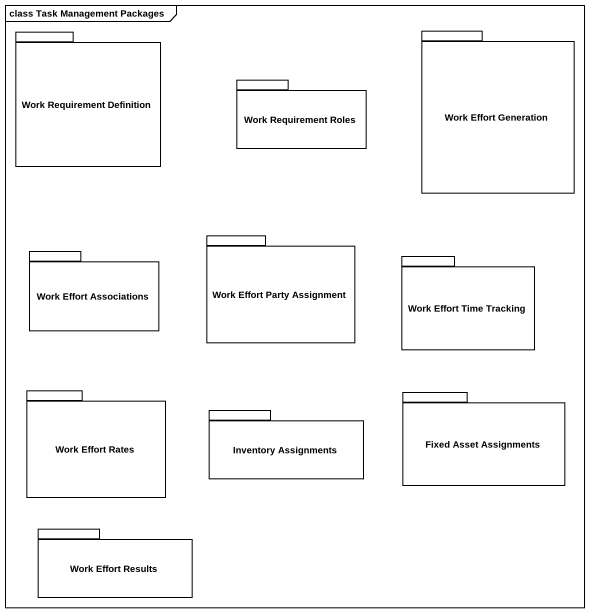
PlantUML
@startuml
mainframe class Task Management Packages
package "Work Requirement Definition" as Work_Requirement_Definition {
}
package "Work Effort Generation" as Work_Effort_Generation {
}
package "Work Requirement Roles" as Work_Requirement_Roles {
}
package "Work Effort Party Assignment" as Work_Effort_Party_Assignment {
}
package "Work Effort Associations" as Work_Effort_Associations {
}
package "Work Effort Time Tracking" as Work_Effort_Time_Tracking {
}
package "Work Effort Rates" as Work_Effort_Rates {
}
package "Fixed Asset Assignments" as Fixed_Asset_Assignments {
}
package "Inventory Assignments" as Inventory_Assignments {
}
package "Work Effort Results" as Work_Effort_Results {
}
@enduml
